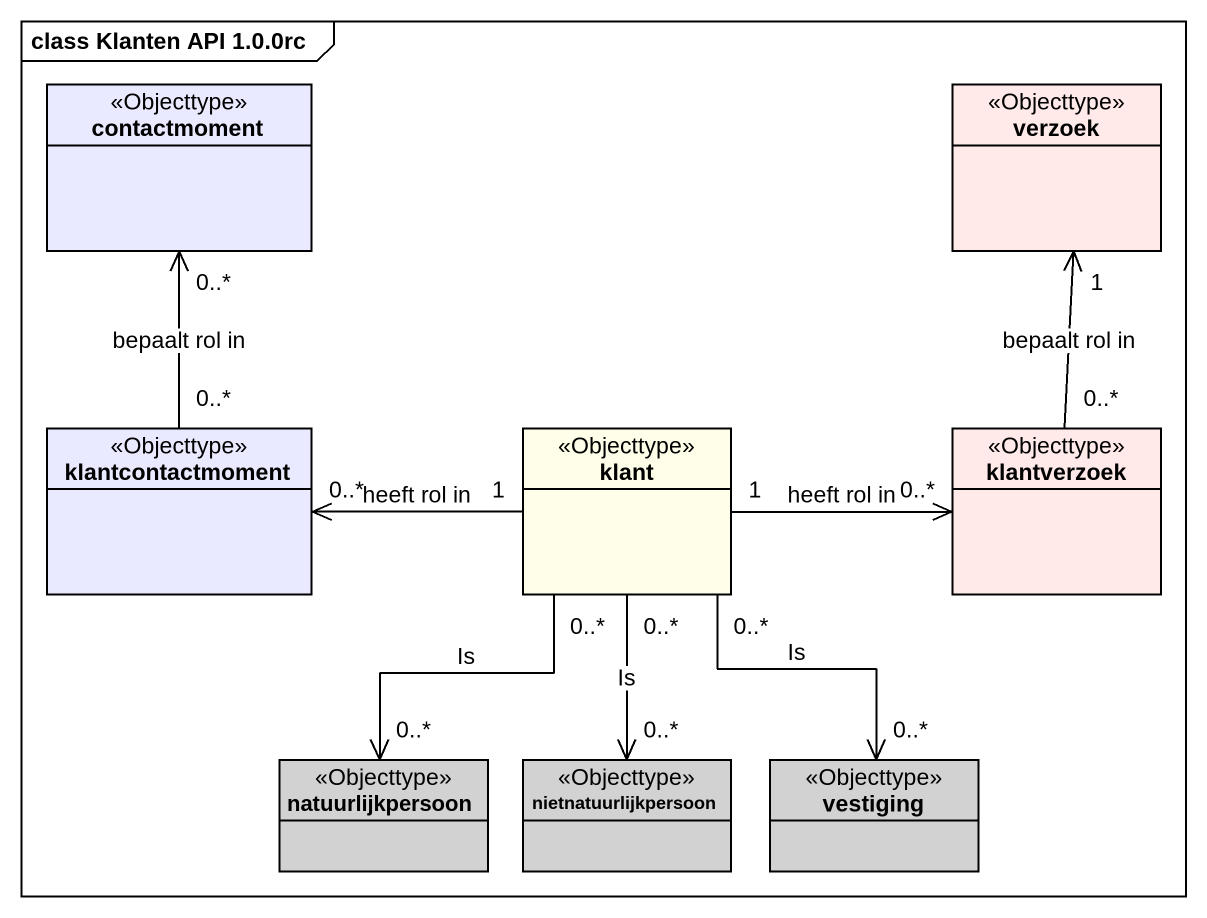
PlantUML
@startuml
mainframe class Klanten API 1.0.0rc
hide circle
hide empty members
class contactmoment <<Objecttype>> #E9E9FF
class verzoek <<Objecttype>> #FFE9E9
class klantcontactmoment <<Objecttype>> #E9E9FF
class klant <<Objecttype>> #FFFFE9
class klantverzoek <<Objecttype>> #FFE9E9
class natuurlijkpersoon <<Objecttype>> #D2D2D2
class nietnatuurlijkpersoon <<Objecttype>> #D2D2D2
class vestiging <<Objecttype>> #D2D2D2
klantcontactmoment "0..*" -up-> "0..*" contactmoment : bepaalt rol in
klant "1" -left-> "0..*" klantcontactmoment : heeft rol in
klant "1" -right-> "0..*" klantverzoek : heeft rol in
klant "0..*" --> "0..*" natuurlijkpersoon : Is
klant "0..*" --> "0..*" nietnatuurlijkpersoon : Is
klant "0..*" --> "0..*" vestiging : Is
klantverzoek "0..*" -up-> "1" verzoek : bepaalt rol in
@enduml
